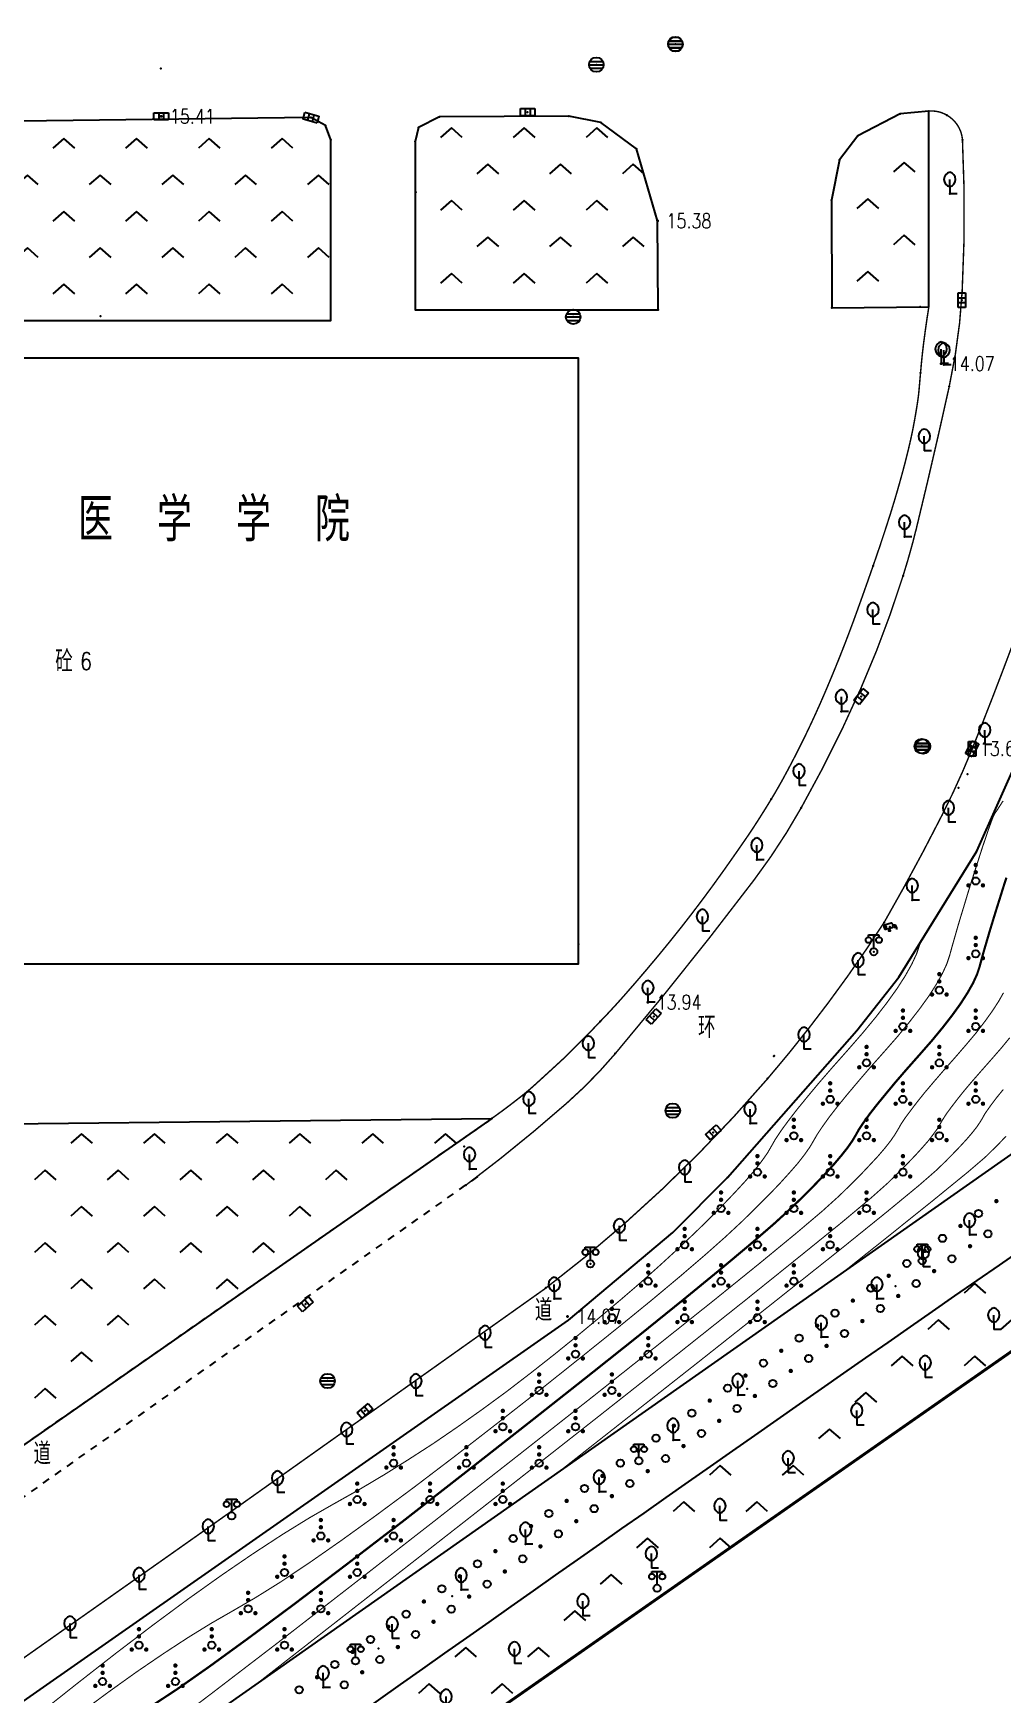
# Model space of a CAD drawing. Extents: x 940 to 2162, y 608 to 1562.
# Drawn here: x 1956.1 to 2022.6, y 857.1 to 971.2 of the extents above; entities that cross this region are included whole.
import ezdxf
from ezdxf.enums import TextEntityAlignment as Align

# ---------------------------------------------------------------- set-up
doc = ezdxf.new("R2010")
doc.units = 0
doc.header["$LTSCALE"] = 0.5
doc.header["$PDSIZE"] = 0.2
doc.linetypes.add('X6', pattern=[2, 1, -1])
doc.layers.get('0').update_dxf_attribs({"linetype": 'CONTINUOUS'})
for name, color, linetype in [('COMPONENT', 4, 'CONTINUOUS'), ('DGX', 2, 'CONTINUOUS'), ('DLDW', 11, 'CONTINUOUS'), ('DLSS', 4, 'CONTINUOUS'), ('GCD', 1, 'CONTINUOUS'), ('GXYZ', 2, 'CONTINUOUS'), ('JMD', 6, 'CONTINUOUS'), ('ZBTZ', 3, 'CONTINUOUS'), ('ZDH', 1, 'CONTINUOUS')]:
    doc.layers.add(name, color=color, linetype=linetype)
doc.styles.add('HZ', font='rs.shx', dxfattribs={"width": 0.8, "bigfont": 'hztxt.shx'})
doc.linetypes.add('1161', pattern='A,0,[149,AAA.SHX,S=0.15,R=0,X=0,Y=0],-1.6', length=1.6)

# ---------------------------------------------------------------- blocks, each defined once
blk = doc.blocks.new('gcbj0103')
for p, q in [((-1, 0), (1, 0)), ((-0.9, 0.43), (0.9, 0.43)), ((-0.88, -0.47), (0.88, -0.47))]:
    blk.add_line(p, q)
blk.add_circle((0, 0), 1)
blk = doc.blocks.new('gc041')
for p, q in [((-1, 0.5), (1, 0.5)), ((-1, -0.5), (-1, 0.5)), ((-0.33, 0.5), (-0.33, -0.5)), ((0.33, 0.5), (0.33, -0.5)), ((1, 0.5), (1, -0.5)), ((1, -0.5), (-1, -0.5))]:
    blk.add_line(p, q)
blk = doc.blocks.new('gc097')
for p, q in [((-0.7, 2), (-0.7, 2.3)), ((-0.7, 2.3), (0.7, 2.3)), ((0, 0.5), (0, 2.3)), ((0.7, 2.3), (0.7, 2))]:
    blk.add_line(p, q)
for centre, radius in [((-0.7, 1.6), 0.4), ((0, 0), 0.5), ((0.73, 1.6), 0.4)]:
    blk.add_circle(centre, radius)
blk = doc.blocks.new('gc211')
for p, q in [((0, 0), (-1.5, -1.32)), ((1.5, -1.32), (0, 0))]:
    blk.add_line(p, q)
blk = doc.blocks.new('gcbj0612')
for p, q in [((-0.75, 0.26), (0.16, 0.53)), ((-0.57, -0.34), (0.34, -0.07))]:
    blk.add_line(p, q)
at = {"flags": 128}
for points in [[(-0.73, 0.26), (-0.77, 0.25), (-0.79, 0.23), (-0.81, 0.19), (-0.83, 0.15), (-0.84, 0.1), (-0.84, 0.05), (-0.84, -0.01), (-0.83, -0.07), (-0.81, -0.12), (-0.79, -0.18), (-0.77, -0.23), (-0.74, -0.27), (-0.7, -0.3), (-0.67, -0.33), (-0.63, -0.34), (-0.6, -0.34), (-0.57, -0.34), (-0.54, -0.32), (-0.51, -0.29), (-0.49, -0.25), (-0.48, -0.2), (-0.47, -0.15), (-0.47, -0.1), (-0.48, -0.04), (-0.49, 0.02), (-0.51, 0.07), (-0.54, 0.13), (-0.56, 0.17), (-0.6, 0.21), (-0.63, 0.24), (-0.67, 0.26), (-0.7, 0.27)], [(-0.71, 0.18), (-0.72, 0.17), (-0.75, 0.12), (-0.75, 0.04), (-0.74, -0.06), (-0.7, -0.15), (-0.66, -0.22), (-0.62, -0.25), (-0.6, -0.26), (-0.59, -0.24), (-0.57, -0.2), (-0.56, -0.12), (-0.58, -0.02), (-0.61, 0.08), (-0.66, 0.14), (-0.7, 0.17)]]:
    blk.add_lwpolyline(points, close=True, dxfattribs=at)
blk.add_lwpolyline([(0.3, -0.08), (0.33, -0.07), (0.36, -0.05), (0.38, -0.02), (0.4, 0.02), (0.41, 0.07), (0.42, 0.12), (0.41, 0.18), (0.41, 0.23), (0.39, 0.29), (0.37, 0.35), (0.35, 0.4), (0.32, 0.44), (0.28, 0.48), (0.25, 0.51), (0.21, 0.52), (0.18, 0.53), (0.15, 0.52)], dxfattribs=at)
at = {"extrusion": (0, 0, -1), "flags": 128}
blk.add_lwpolyline([(-0.4, 0.25), (-0.51, 0.28), (-0.61, 0.29), (-0.69, 0.27), (-0.77, 0.2), (-0.81, 0.09), (-0.82, -0.01), (-0.8, -0.06), (-0.76, -0.08), (-0.7, -0.09), (-0.64, -0.09), (-0.59, -0.07), (-0.57, -0.04), (-0.59, -0.01), (-0.63, 0.02), (-0.69, 0.03), (-0.75, 0.03), (-0.79, 0.02), (-0.84, -0.01), (-0.89, -0.1), (-0.91, -0.19), (-0.9, -0.29), (-0.87, -0.38)], dxfattribs=at)
blk.add_lwpolyline([(-0.09, -0.2), (-0.22, -0.54), (0.05, -0.54)], close=True)
blk = doc.blocks.new('gc143')
for p, q in [((0, 1), (0, 2)), ((0, 1), (0, 0)), ((1, 0), (0, 0))]:
    blk.add_line(p, q)
for centre, start, end in [((0.225, 2), 102.68038, 257.31962), ((-0.225, 2), 282.68038, 77.31962)]:
    blk.add_arc(centre, 1.025, start, end)
blk = doc.blocks.new('gc170')
at = {"linetype": 'Continuous'}
blk.add_circle((0, 0), 0.5, dxfattribs=at)
blk = doc.blocks.new('gc253')
at = {"const_width": 0.3}
blk.add_lwpolyline([(-0.15, 0, 1), (0.15, 0, 1)], format="xyb", close=True, dxfattribs=at)
blk = doc.blocks.new('GC200')
at = {"linetype": 'Continuous', "const_width": 0.2, "flags": 128}
blk.add_lwpolyline([(-0.1, 0, 1), (0.1, 0, 1)], format="xyb", close=True, dxfattribs=at)
blk = doc.blocks.new('gc160')
at = {"const_width": 0.3}
for points in [[(-0.15, 2.2, 1), (0.15, 2.2, 1)], [(-0.15, 1.2, 1), (0.15, 1.2, 1)], [(-1.15, -0.6, 1), (-0.85, -0.6, 1)], [(0.85, -0.6, 1), (1.15, -0.6, 1)]]:
    blk.add_lwpolyline(points, format="xyb", close=True, dxfattribs=at)
blk.add_circle((0, 0), 0.5)

msp = doc.modelspace()

# ---------------------------------------------------------------- linework, layer by layer
at = {"linetype": 'Continuous'}
for p in [(2020.42, 888.64), (2014.04, 884.23), (2015.32, 885.11), (2010.22, 881.59), (2004.49, 877.61), (2005.13, 878.06), (2000.03, 874.53), (1994.95, 870.97), (1994.96, 870.97), (1989.9, 867.39), (1984.85, 863.8), (1985.47, 864.25), (1979.79, 860.22), (1975.99, 857.53)]:
    msp.add_point(p, dxfattribs=at)
at = {"layer": 'DGX', "linetype": 'Continuous', "const_width": 0.075}
for points in [[(1959.22, 855.73), (1961.26, 857.24), (1963.19, 858.62), (1965.01, 859.86), (1966.71, 860.97), (1968.3, 861.95), (1969.78, 862.8), (1971.31, 863.69), (1973.06, 864.78), (1975.02, 866.09), (1977.2, 867.61), (1979.6, 869.34), (1982.22, 871.28), (1985.05, 873.43), (1988.09, 875.79), (1991.12, 878.16), (1993.87, 880.35), (1996.36, 882.35), (1998.58, 884.16), (2000.53, 885.79), (2002.21, 887.23), (2003.63, 888.49), (2004.78, 889.56), (2005.74, 890.5), (2006.61, 891.37), (2007.37, 892.16), (2008.03, 892.89), (2008.6, 893.54), (2009.06, 894.13), (2009.42, 894.64), (2009.68, 895.08), (2009.94, 895.53), (2010.3, 896.07), (2010.75, 896.7), (2011.3, 897.41), (2011.95, 898.21), (2012.7, 899.1), (2013.54, 900.08), (2014.48, 901.14), (2015.42, 902.21), (2016.25, 903.22), (2016.98, 904.16), (2017.6, 905.02), (2018.12, 905.83), (2018.53, 906.56), (2018.84, 907.23), (2019.04, 907.83), (2019.2, 908.41), (2019.38, 909.04), (2019.57, 909.71), (2019.78, 910.42), (2020.01, 911.17), (2020.25, 911.97), (2020.51, 912.81), (2020.79, 913.69), (2021.06, 914.53), (2021.3, 915.28), (2021.52, 915.92), (2021.7, 916.46), (2021.86, 916.9), (2021.98, 917.23), (2022.08, 917.46), (2022.15, 917.59), (2022.2, 917.66), (2022.26, 917.74), (2022.32, 917.83), (2022.37, 917.91), (2022.43, 918.01), (2022.49, 918.1), (2022.56, 918.2), (2022.62, 918.31), (2022.72, 918.44)], [(1956.35, 855.64), (1959.06, 857.79), (1961.75, 859.89), (1964.3, 861.83), (1966.72, 863.62), (1969.01, 865.25), (1971.16, 866.72), (1973.18, 868.04), (1975.06, 869.2), (1976.81, 870.2), (1978.5, 871.15), (1980.18, 872.15), (1981.86, 873.2), (1983.55, 874.29), (1985.23, 875.44), (1986.91, 876.63), (1988.6, 877.87), (1990.28, 879.16), (1991.93, 880.46), (1993.5, 881.73), (1995, 882.97), (1996.43, 884.17), (1997.79, 885.34), (1999.08, 886.49), (2000.29, 887.6), (2001.44, 888.68), (2002.49, 889.7), (2003.43, 890.65), (2004.26, 891.52), (2004.99, 892.31), (2005.6, 893.02), (2006.1, 893.66), (2006.5, 894.22), (2006.78, 894.7), (2007.06, 895.19), (2007.45, 895.78), (2007.95, 896.46), (2008.55, 897.24), (2009.26, 898.11), (2010.07, 899.08), (2010.99, 900.14), (2012.02, 901.3), (2013.04, 902.47), (2013.95, 903.57), (2014.74, 904.59), (2015.42, 905.54), (2015.98, 906.41), (2016.43, 907.21), (2016.77, 907.94), (2016.99, 908.59), (2017.03, 908.74)], [(1964.52, 854.24), (1968.34, 857.14), (1972.82, 860.57), (1977.94, 864.54), (1983.72, 869.04), (1989.49, 873.56), (1994.61, 877.59), (1999.06, 881.12), (2002.86, 884.15), (2006, 886.69), (2008.48, 888.73), (2010.3, 890.27), (2011.46, 891.32), (2012.25, 892.09), (2012.96, 892.8), (2013.58, 893.46), (2014.13, 894.05), (2014.59, 894.59), (2014.97, 895.07), (2015.26, 895.49), (2015.48, 895.85), (2015.69, 896.22), (2015.98, 896.66), (2016.36, 897.17), (2016.81, 897.76), (2017.34, 898.42), (2017.95, 899.14), (2018.64, 899.94), (2019.42, 900.82), (2020.18, 901.7), (2020.87, 902.52), (2021.46, 903.29), (2021.97, 904), (2022.4, 904.66), (2022.74, 905.26)], [(1971.59, 857.92), (1974.39, 860.1), (1981.53, 865.67), (1988.68, 871.26), (1994.98, 876.21), (2000.42, 880.5), (2005, 884.14), (2008.73, 887.14), (2011.61, 889.47), (2013.63, 891.16), (2014.8, 892.2), (2015.5, 892.89), (2016.13, 893.52), (2016.69, 894.1), (2017.17, 894.63), (2017.59, 895.11), (2017.92, 895.54), (2018.19, 895.91), (2018.38, 896.23), (2018.57, 896.56), (2018.83, 896.96), (2019.16, 897.41), (2019.56, 897.93), (2020.03, 898.52), (2020.58, 899.17), (2021.2, 899.88), (2021.88, 900.65), (2022.57, 901.44), (2023.17, 902.17)], [(1992.4, 872.52), (1995.34, 874.83), (2001.77, 879.89), (2007.14, 884.14), (2011.47, 887.58), (2014.74, 890.22), (2016.96, 892.05), (2018.14, 893.08), (2018.76, 893.68), (2019.31, 894.24), (2019.8, 894.75), (2020.22, 895.21), (2020.58, 895.63), (2020.88, 896.01), (2021.11, 896.34), (2021.28, 896.62), (2021.44, 896.91), (2021.67, 897.25), (2021.96, 897.65), (2022.31, 898.11), (2022.73, 898.62)], [(2011.84, 886.16), (2014.2, 888.03), (2017.87, 890.97), (2020.3, 892.95), (2021.48, 893.96), (2022.01, 894.48), (2022.49, 894.96), (2022.91, 895.4)]]:
    msp.add_lwpolyline(points, dxfattribs=at)
at = {"layer": 'DGX', "color": 3, "linetype": 'Continuous', "const_width": 0.15}
msp.add_lwpolyline([(1964.13, 856.22), (1965.94, 857.41), (1968.18, 858.98), (1970.86, 860.93), (1973.97, 863.24), (1977.52, 865.93), (1981.5, 868.98), (1985.91, 872.42), (1990.3, 875.86), (1994.24, 878.97), (1997.71, 881.73), (2000.72, 884.16), (2003.26, 886.24), (2005.34, 887.98), (2006.96, 889.38), (2008.12, 890.44), (2009, 891.29), (2009.78, 892.08), (2010.48, 892.81), (2011.08, 893.47), (2011.59, 894.07), (2012.01, 894.6), (2012.34, 895.07), (2012.58, 895.47), (2012.81, 895.88), (2013.14, 896.37), (2013.55, 896.94), (2014.05, 897.58), (2014.65, 898.31), (2015.32, 899.12), (2016.09, 900.01), (2016.95, 900.98), (2017.8, 901.95), (2018.56, 902.87), (2019.22, 903.72), (2019.79, 904.51), (2020.26, 905.24), (2020.64, 905.91), (2020.92, 906.52), (2021.1, 907.06), (2021.24, 907.59), (2021.4, 908.16), (2021.58, 908.77), (2021.77, 909.42), (2021.98, 910.11), (2022.2, 910.83), (2022.44, 911.59), (2022.69, 912.39), (2022.94, 913.17)], dxfattribs=at)
at = {"layer": 'DLSS', "linetype": 'Continuous', "flags": 128}
for points, const_width in [([(1872.96, 775.75), (2152.33, 970.64)], 0.2), ([(2017.61, 965.83), (2017.61, 952.39)], 0.1)]:
    msp.add_lwpolyline(points, dxfattribs=dict(at, const_width=const_width))
for points in [[(2017.61, 965.83, 0.1, 0.1, -0.075759), (2018.25, 965.79, 0.1, 0.1, -0.075759), (2018.85, 965.55, 0.1, 0.1, -0.123052), (2019.6, 964.83, 0.1, 0.1, -0.123052), (2019.92, 963.85, 0.1, 0.1, 0)], [(2028.88, 958.17, 0.1, 0.1, -0.034462), (2027.86, 944.21, 0.1, 0.1, -0.052087), (2025.6, 935.21, 0.1, 0.1, -0.003323), (2022.65, 927.28, 0.1, 0.1, -0.004976), (2020.59, 922.02, 0.1, 0.1, -0.021508), (2018.51, 917.45, 0.1, 0.1, -0.012889), (2014.53, 910.08, 0.1, 0.1, 0)], [(2017.61, 952.39, 0.1, 0.1, 0.008031), (2017.25, 949.88, 0.1, 0.1, 0.010038), (2017.04, 947.86, 0.1, 0.1, 0.001068), (2016.95, 946.83, 0.1, 0.1, -0.004965), (2016.93, 946.61, 0.1, 0.1, -0.013147), (2016.84, 945.87, 0.1, 0.1, -0.006757), (2016.6, 944.44, 0.1, 0.1, -0.011989), (2016.29, 942.95, 0.1, 0.1, -0.009109), (2015.8, 941.01, 0.1, 0.1, -0.009922), (2014.99, 938.23, 0.1, 0.1, -0.007491), (2013.78, 934.59, 0.1, 0.1, -0.003191), (2012.63, 931.35, 0.1, 0.1, -0.005331), (2011.91, 929.42, 0.1, 0.1, -0.00461), (2011.2, 927.63, 0.1, 0.1, -0.004476), (2010.43, 925.79, 0.1, 0.1, -0.008447), (2009.5, 923.72, 0.1, 0.1, -0.008415), (2008.5, 921.68, 0.1, 0.1, -0.0078), (2007.54, 919.87, 0.1, 0.1, -0.010504), (2006.78, 918.56, 0.1, 0.1, -0.004773), (2006.11, 917.48, 0.1, 0.1, -0.005051), (2005.46, 916.47, 0.1, 0.1, -0.005562), (2004.82, 915.53, 0.1, 0.1, -0.002735), (2003.49, 913.63, 0.1, 0.1, -0.009289), (2001.28, 910.64, 0.1, 0.1, -0.009465), (1999, 907.79, 0.1, 0.1, -0.007457), (1996.63, 905.02, 0.1, 0.1, -0.011424), (1995.02, 903.28, 0.1, 0.1, -0.000198), (1994.71, 902.96, 0.1, 0.1, -0.000517), (1994.59, 902.83, 0.1, 0.1, -0.002308), (1993.84, 902.07, 0.1, 0.1, -0.001506), (1992.68, 900.91, 0.1, 0.1, -0.010386), (1992.57, 900.8, 0.1, 0.1, -0.000619), (1990.66, 899.05, 0.1, 0.1, -0.018676), (1989.53, 898.09, 0.1, 0.1, -0.011365), (1987.57, 896.62, 0, 0, 0)], [(1991.3, 884.98, 0.1, 0.1, 0.02634), (1999.29, 891.77, 0.1, 0.1, 0.02634), (2006.53, 899.36, 0.1, 0.1, 0.016797), (2010.71, 904.59, 0.1, 0.1, 0.016797), (2014.53, 910.08, 0.1, 0.1, 0)]]:
    msp.add_lwpolyline(points, format="xyseb", dxfattribs=at)
at = {"layer": 'DLSS', "linetype": 'Continuous', "const_width": 0.1}
for points in [[(1985.79, 892.04, 0.019731), (1992.73, 897.68, 0.037085), (1996.06, 901.08, 0.013262), (2005.59, 913, 0.034093), (2008.84, 917.97, 0.024386), (2012.95, 926.2, 0.027245), (2015.84, 933.91, 0.016583), (2016.75, 937.15, 0.005566), (2019.01, 946.91, 0.040652), (2019.9, 953.46, 0.025837), (2019.92, 963.85)], [(1706.59, 721.05, 0.017307), (1740.62, 730.2, 0.029753), (1759.84, 737.37, 0.002264), (1797.93, 754.41, 0.016867), (1802.95, 756.89, 0.005613), (1818.87, 765.67, 0.016551), (1824.13, 768.88, 0.004146), (1824.78, 769.32, 0.000071), (1862.92, 795.31, 0.002848), (1919.74, 834.52, 0.002246), (1991.3, 884.98)]]:
    msp.add_lwpolyline(points, format="xyb", dxfattribs=at)
at = {"layer": 'DLSS', "linetype": 'X6', "flags": 128}
msp.add_lwpolyline([(1987.57, 896.62), (1932.27, 858.08)], dxfattribs=at)
at = {"layer": 'DLSS', "linetype": 'X6', "elevation": 14.01, "flags": 128}
msp.add_lwpolyline([(1986.56, 892.61), (1934.64, 855.99)], dxfattribs=at)
at = {"layer": 'JMD', "linetype": 'Continuous', "flags": 128}
msp.add_lwpolyline([(1924.53, 948.85), (1924.53, 907.24), (1993.54, 907.24), (1993.54, 948.85)], close=True, dxfattribs=at)
at = {"layer": 'ZBTZ', "linetype": '1161', "flags": 128}
msp.add_lwpolyline([(2121.82, 1026.51), (2151.19, 995.67), (2151.42, 993.36), (2151.53, 990.43), (2151.53, 989.01), (2151.38, 988.34), (2151, 986.93), (2150.02, 985.07), (2148.29, 982.5), (2146.19, 980.09), (2145.7, 979.78), (2096.33, 944.91), (2043.54, 908.4), (1945.97, 839.94), (1866.41, 784.94), (1844, 770.51), (1793.75, 739.61), (1787.35, 736.36), (1781.6, 733.16), (1764.84, 723.95), (1752.6, 717.55), (1721.55, 702.1), (1717.35, 700.44), (1716.8, 703.25), (1715.25, 709.14), (1713.33, 719.29), (1713.39, 719.89), (1741.42, 727.61), (1760.94, 734.89), (1799.05, 751.94), (1804.24, 754.5), (1825.48, 766.53), (1841.91, 776.8), (1864.56, 793.15), (1992.85, 882.76), (2000.01, 888.8), (2003.78, 892.56), (2012.65, 902.66), (2015.54, 906.34), (2020.91, 915), (2025.38, 925.02), (2030.02, 940.68), (2031.48, 947.7), (2032.67, 959.12), (2038.74, 959.05), (2038.79, 969.11), (2032.71, 969.19), (2030.8, 1037.78), (2029.78, 1088.82), (2027.96, 1095.29), (2025.31, 1099.93), (2022.41, 1105.06), (2019.03, 1109.61), (2017.02, 1111.92), (2001.14, 1128.32), (1942.65, 1190.71), (1941.55, 1191.89), (1941.02, 1193.1), (1940.91, 1193.98), (1940.93, 1194.88), (1941.08, 1195.88), (1941.44, 1197.02), (1942.05, 1198.13), (1942.56, 1198.77), (1943.3, 1199.49), (1944.46, 1200.39), (1945.46, 1200.71), (1947.06, 1201.06), (1949.3, 1201.03), (1953.93, 1200.94), (1955.83, 1200.74), (2121.12, 1027.25)], close=True, dxfattribs=at)
at = {"layer": 'ZBTZ', "linetype": 'Continuous', "flags": 128}
msp.add_lwpolyline([(1872.96, 775.75), (2152.33, 970.64), (2149.19, 974.89), (2149.19, 974.89), (2099.77, 939.99, -0.002407), (2052.88, 907.52, -0.000008), (2047.9, 904.11, 0.000043), (2046.94, 903.45, 0.005433), (1949.47, 835.06, -0.007658)], format="xyb", dxfattribs=at)
for points, elevation in [([(1976.51, 963.86), (1976.14, 964.85), (1975.15, 965.38), (1935.17, 964.88), (1932.8, 964), (1931.25, 962.27), (1930.66, 959.61), (1930.66, 957.01), (1930.66, 951.44), (1976.51, 951.44), (1976.51, 963.86)], 15.46), ([(1999.02, 952.18), (1998.97, 958.29), (1997.51, 963.24), (1995.08, 965.05), (1992.86, 965.49), (1983.98, 965.43), (1982.54, 964.71), (1982.3, 963.75), (1982.3, 952.18), (1999.02, 952.18)], 15.43)]:
    msp.add_lwpolyline(points, close=True, dxfattribs=dict(at, elevation=elevation))
for points in [[(2017.61, 965.83), (2015.65, 965.64), (2012.73, 964.14), (2011.48, 962.49), (2010.92, 959.71), (2010.94, 952.31), (2017.61, 952.39)], [(1932.27, 858.08), (1931.89, 889.94), (1932.61, 893.04), (1937.68, 896.07), (1987.57, 896.62)]]:
    msp.add_lwpolyline(points, close=True, dxfattribs=at)
at = {"layer": 'ZDH', "linetype": 'Continuous'}
for p in [(2000.19, 970.44, 15.24), (2000.19, 970.44, 15.24), (2000.19, 970.44, 15.24), (2000.2, 970.42, 15.24), (2000.2, 970.42, 15.24), (2000.2, 970.42, 15.24), (1964.84, 968.75, 15.44), (1964.84, 968.75, 15.44), (1964.84, 968.75, 15.44), (1994.76, 969.02, 15.42), (1994.76, 969.02, 15.42), (1994.76, 969.02, 15.42), (1964.86, 965.47, 15.41), (1964.86, 965.47, 15.41), (1964.86, 965.47, 15.41), (1975.15, 965.38, 15.44), (1975.15, 965.38, 15.44), (1975.15, 965.38, 15.44), (1983.98, 965.43, 15.44), (1983.98, 965.43, 15.44), (1983.98, 965.43, 15.44), (1990.04, 965.76, 15.44), (1990.04, 965.76, 15.44), (1990.04, 965.76, 15.44), (1992.86, 965.49, 15.44), (1992.86, 965.49, 15.44), (1992.86, 965.49, 15.44), (2015.65, 965.64, 14.43), (2015.65, 965.64, 14.43), (2015.65, 965.64, 14.43), (2017.61, 965.83, 14.29), (2017.61, 965.83, 14.29), (2017.61, 965.83, 14.29), (2018.85, 965.55, 14.19), (2018.85, 965.55, 14.19), (2018.85, 965.55, 14.19), (1976.14, 964.85, 15.46), (1976.14, 964.85, 15.46), (1976.14, 964.85, 15.46), (1982.54, 964.71, 15.47), (1982.54, 964.71, 15.47), (1982.54, 964.71, 15.47), (1995.08, 965.05, 15.43), (1995.08, 965.05, 15.43), (1995.08, 965.05, 15.43), (2012.73, 964.14, 14.67), (2012.73, 964.14, 14.67), (2012.73, 964.14, 14.67), (1976.51, 963.86, 15.46), (1976.51, 963.86, 15.46), (1976.51, 963.86, 15.46), (1982.3, 963.75, 16.26), (1982.3, 963.75, 16.26), (1982.3, 963.75, 16.26), (1997.51, 963.24, 15.38), (1997.51, 963.24, 15.38), (1997.51, 963.24, 15.38), (2019.92, 963.85, 14.09), (2019.92, 963.85, 14.09), (2019.92, 963.85, 14.09), (2011.48, 962.49, 14.8), (2011.48, 962.49, 14.8), (2011.48, 962.49, 14.8), (1982.35, 960.25, 16.26), (1982.35, 960.25, 16.26), (1982.35, 960.25, 16.26), (2010.92, 959.71, 14.95), (2010.92, 959.71, 14.95), (2010.92, 959.71, 14.95), (2019.05, 960.14, 14.24), (2019.05, 960.14, 14.24), (2019.05, 960.14, 14.24), (1998.97, 958.29, 15.38), (1998.97, 958.29, 15.38), (1998.97, 958.29, 15.38), (2019.88, 952.84, 13.96), (2019.88, 952.84, 13.96), (2019.88, 952.84, 13.96), (1960.69, 951.74, 15.47), (1960.69, 951.74, 15.47), (1960.69, 951.74, 15.47), (1993.17, 951.69, 15.46), (1993.17, 951.69, 15.46), (1993.17, 951.69, 15.46), (1999.02, 952.18, 15.43), (1999.02, 952.18, 15.43), (1999.02, 952.18, 15.43), (2010.94, 952.31, 15.36), (2010.94, 952.31, 15.36), (2010.94, 952.31, 15.36), (2017.01, 952.39, 15.4), (2017.01, 952.39, 15.4), (2017.01, 952.39, 15.4), (2018.45, 948.48, 14.07), (2018.45, 948.48, 14.07), (2018.45, 948.48, 14.07), (2018.65, 948.41, 14.07), (2018.65, 948.41, 14.07), (2018.65, 948.41, 14.07), (2017.04, 947.86, 14.09), (2017.04, 947.86, 14.09), (2017.04, 947.86, 14.09), (2019.01, 946.91, 13.92), (2019.01, 946.91, 13.92), (2019.01, 946.91, 13.92), (2015.94, 936.58, 13.94), (2015.94, 936.58, 13.94), (2015.94, 936.58, 13.94), (2013.78, 934.59, 13.87), (2013.78, 934.59, 13.87), (2013.78, 934.59, 13.87), (2015.84, 933.91, 13.77), (2015.84, 933.91, 13.77), (2015.84, 933.91, 13.77), (2012.96, 925.61, 13.66), (2012.96, 925.61, 13.66), (2012.96, 925.61, 13.66), (2011.58, 924.59, 13.83), (2011.58, 924.59, 13.83), (2011.58, 924.59, 13.83), (2011.6, 924.59, 13.83), (2011.6, 924.59, 13.83), (2011.6, 924.59, 13.83), (2017.12, 922.2, 13.75), (2017.12, 922.2, 13.75), (2017.12, 922.2, 13.75), (2017.21, 922.18, 13.75), (2017.21, 922.18, 13.75), (2017.21, 922.18, 13.75), (2020.51, 922.03, 13.67), (2020.51, 922.03, 13.67), (2020.51, 922.03, 13.67), (2020.59, 922.02, 13.68), (2020.59, 922.02, 13.68), (2020.59, 922.02, 13.68), (2020.27, 920.27, 13.63), (2020.27, 920.27, 13.63), (2020.27, 920.27, 13.63), (2006.78, 918.56, 13.78), (2006.78, 918.56, 13.78), (2006.78, 918.56, 13.78), (2019.65, 919.35, 13.64), (2019.65, 919.35, 13.64), (2019.65, 919.35, 13.64), (2008.84, 917.97, 13.62), (2008.84, 917.97, 13.62), (2008.84, 917.97, 13.62), (2005.79, 914.4, 13.81), (2005.79, 914.4, 13.81), (2005.79, 914.4, 13.81), (2016.47, 911.62, 13.79), (2016.47, 911.62, 13.79), (2016.47, 911.62, 13.79), (2014.53, 910.08, 13.62), (2014.53, 910.08, 13.62), (2014.53, 910.08, 13.62), (2014.94, 909.79, 13.75), (2014.94, 909.79, 13.75), (2014.94, 909.79, 13.75), (1993.54, 908.61, 15.49), (1993.54, 908.61, 15.49), (1993.54, 908.61, 15.49), (2013.82, 908.08, 13.76), (2013.82, 908.08, 13.76), (2013.82, 908.08, 13.76), (2015.54, 906.34, 13.69), (2015.54, 906.34, 13.69), (2015.54, 906.34, 13.69), (1998.3, 904.61, 13.94), (1998.3, 904.61, 13.94), (1998.3, 904.61, 13.94), (1998.7, 903.63, 13.72), (1998.7, 903.63, 13.72), (1998.7, 903.63, 13.72), (1995.02, 903.28, 13.9), (1995.02, 903.28, 13.9), (1995.02, 903.28, 13.9), (1996.06, 901.08, 13.81), (1996.06, 901.08, 13.81), (1996.06, 901.08, 13.81), (2006.96, 900.9, 13.69), (2006.96, 900.9, 13.69), (2006.96, 900.9, 13.69), (2006.96, 900.9, 13.69), (2006.96, 900.9, 13.69), (2006.96, 900.9, 13.69), (2006.96, 900.9, 13.69), (2006.96, 900.9, 13.69), (2006.96, 900.9, 13.69), (2006.96, 900.9, 13.69), (2006.99, 900.92, 13.69), (2006.99, 900.92, 13.69), (2006.99, 900.92, 13.69), (2006.53, 899.36, 13.67), (2006.53, 899.36, 13.67), (2006.53, 899.36, 13.67), (2000.01, 897.16, 13.88), (2000.01, 897.16, 13.88), (2000.01, 897.16, 13.88), (1987.57, 896.62, 15.43), (1987.57, 896.62, 15.43), (1987.57, 896.62, 15.43), (2002.79, 895.67, 13.74), (2002.79, 895.67, 13.74), (2002.79, 895.67, 13.74), (2005.32, 896.27, 13.92), (2005.32, 896.27, 13.92), (2005.32, 896.27, 13.92), (1985.67, 894.71, 14.11), (1985.67, 894.71, 14.11), (1985.67, 894.71, 14.11), (1986.05, 893.15, 14.2), (1986.05, 893.15, 14.2), (1986.05, 893.15, 14.2), (1986.56, 892.61, 14.01), (1986.56, 892.61, 14.01), (1986.56, 892.61, 14.01), (2003.78, 892.56, 13.85), (2003.78, 892.56, 13.85), (2003.78, 892.56, 13.85), (1985.79, 892.04, 14.01), (1985.79, 892.04, 14.01), (1985.79, 892.04, 14.01), (1994.35, 886.64, 14.11), (1994.35, 886.64, 14.11), (1994.35, 886.64, 14.11), (1991.3, 884.98, 14), (1991.3, 884.98, 14), (1991.3, 884.98, 14), (1991.87, 884.23, 14.13), (1991.87, 884.23, 14.13), (1991.87, 884.23, 14.13), (1974.77, 883.87, 14.26), (1974.77, 883.87, 14.26), (1974.77, 883.87, 14.26), (1992.78, 883.02, 14.07), (1992.78, 883.02, 14.07), (1992.78, 883.02, 14.07), (1976.29, 878.59, 14.32), (1976.29, 878.59, 14.32), (1976.29, 878.59, 14.32), (1978.86, 876.53, 14.23), (1978.86, 876.53, 14.23), (1978.86, 876.53, 14.23)]:
    msp.add_point(p, dxfattribs=at)

# ---------------------------------------------------------------- block references
at = {"layer": 'COMPONENT', "linetype": 'Continuous', "xscale": 0.5, "yscale": 0.5}
for name, p in [('gcbj0103', (2000.19, 970.44, 15.43)), ('gcbj0103', (2000.2, 970.42, 15.43)), ('gcbj0103', (1994.76, 969.02, 15.43)), ('gcbj0103', (1993.17, 951.69, 15.43)), ('gcbj0103', (2017.12, 922.2, 15.43)), ('gcbj0103', (2017.21, 922.18, 15.43)), ('gcbj0612', (2014.94, 909.79, 13.75)), ('gcbj0103', (2000.01, 897.16, 15.43)), ('gcbj0103', (1976.29, 878.59, 15.43))]:
    msp.add_blockref(name, p, dxfattribs=at)
at = {"layer": 'DLDW', "linetype": 'Continuous', "xscale": 0.5, "yscale": 0.5}
for p in [(2013.82, 908.08, 13.76), (1994.35, 886.64, 14.11), (2017.16, 886.85, 8.39), (1997.68, 873.1, 8.39), (1969.7, 869.32, 14.66), (1998.93, 864.35, 11.78), (1978.21, 859.36, 8.39)]:
    msp.add_blockref('gc097', p, dxfattribs=at)
at = {"layer": 'GCD', "linetype": 'Continuous'}
ref = msp.add_blockref('GC200', (1964.86, 965.47, 15.41), dxfattribs=dict(at, xscale=0.5, yscale=0.5, zscale=0.5))
ref.add_attrib('height', '15.41', dxfattribs={"linetype": 'Continuous', "height": 1, "style": 'HZ', "width": 0.8}).set_placement((1965.46, 965.47, 15.41), align=Align.MIDDLE_LEFT)
ref = msp.add_blockref('GC200', (1998.97, 958.29, 15.38), dxfattribs=dict(at, xscale=0.5, yscale=0.5, zscale=0.5))
ref.add_attrib('height', '15.38', dxfattribs={"linetype": 'Continuous', "height": 1, "style": 'HZ', "width": 0.8}).set_placement((1999.58, 958.29, 15.38), align=Align.MIDDLE_LEFT)
ref = msp.add_blockref('GC200', (2018.45, 948.48, 14.07), dxfattribs=dict(at, xscale=0.5, yscale=0.5, zscale=0.5))
ref.add_attrib('height', '14.07', dxfattribs={"linetype": 'Continuous', "height": 1, "style": 'HZ', "width": 0.8}).set_placement((2019.05, 948.48, 14.07), align=Align.MIDDLE_LEFT)
ref = msp.add_blockref('GC200', (2020.51, 922.03, 13.67), dxfattribs=dict(at, xscale=0.5, yscale=0.5, zscale=0.5))
ref.add_attrib('height', '13.67', dxfattribs={"linetype": 'Continuous', "height": 1, "style": 'HZ', "width": 0.8}).set_placement((2021.11, 922.03, 13.67), align=Align.MIDDLE_LEFT)
ref = msp.add_blockref('GC200', (1998.3, 904.61, 13.94), dxfattribs=dict(at, xscale=0.5, yscale=0.5, zscale=0.5))
ref.add_attrib('height', '13.94', dxfattribs={"linetype": 'Continuous', "height": 1, "style": 'HZ', "width": 0.8}).set_placement((1998.9, 904.61, 13.94), align=Align.MIDDLE_LEFT)
ref = msp.add_blockref('GC200', (1992.78, 883.02, 14.07), dxfattribs=dict(at, xscale=0.5, yscale=0.5, zscale=0.5))
ref.add_attrib('height', '14.07', dxfattribs={"linetype": 'Continuous', "height": 1, "style": 'HZ', "width": 0.8}).set_placement((1993.38, 883.02, 14.07), align=Align.MIDDLE_LEFT)
at = {"layer": 'GXYZ', "linetype": 'Continuous', "xscale": 0.5, "yscale": 0.5, "zscale": 0.5}
for p in [(1964.86, 965.47, 15.41), (1990.04, 965.76, 15.44)]:
    msp.add_blockref('gc041', p, dxfattribs=at)
at = {"layer": 'GXYZ', "linetype": 'Continuous', "yscale": 0.5, "zscale": 0.5}
for p, xscale, rotation in [((1975.15, 965.38, 15.44), 0.5, 164.6598503838453), ((2019.88, 952.84, 13.96), 0.5, 90), ((2012.96, 925.61, 13.66), 0.5, 51.82216942817157), ((2020.59, 922.02, 13.68), 0.4999999999999999, 62.8933186867741), ((2020.59, 922.02, 14.04), 0.5, 90), ((1998.7, 903.63, 13.72), 0.5, 47.53392644036182), ((2002.79, 895.67, 13.74), 0.5, 41.97395973709739), ((1974.77, 883.87, 14.26), 0.5, 41.22310369085309), ((1978.86, 876.53, 14.23), 0.4999999999999999, 40.73610840570091)]:
    msp.add_blockref('gc041', p, dxfattribs=dict(at, xscale=xscale, rotation=rotation))
at = {"layer": 'ZBTZ', "linetype": 'Continuous', "xscale": 0.5, "yscale": 0.5}
for name, p in [('gc211', (1984.8, 964.68)), ('gc211', (1989.8, 964.68)), ('gc211', (1994.8, 964.68)), ('gc211', (1958.16, 963.94)), ('gc211', (1963.16, 963.94)), ('gc211', (1968.16, 963.94)), ('gc211', (1973.16, 963.94)), ('gc211', (1987.3, 962.18)), ('gc211', (1992.3, 962.18)), ('gc211', (1997.3, 962.18)), ('gc211', (2015.92, 962.31)), ('gc211', (1955.66, 961.44)), ('gc211', (1960.66, 961.44)), ('gc211', (1965.66, 961.44)), ('gc211', (1970.66, 961.44)), ('gc211', (1975.66, 961.44)), ('gc143', (2019.05, 960.14, 14.24)), ('gc211', (1984.8, 959.68)), ('gc211', (1989.8, 959.68)), ('gc211', (1994.8, 959.68)), ('gc211', (2013.42, 959.81)), ('gc211', (1958.16, 958.94)), ('gc211', (1963.16, 958.94)), ('gc211', (1968.16, 958.94)), ('gc211', (1973.16, 958.94)), ('gc211', (1987.3, 957.18)), ('gc211', (1992.3, 957.18)), ('gc211', (1997.3, 957.18)), ('gc211', (2015.92, 957.31)), ('gc211', (1955.66, 956.44)), ('gc211', (1960.66, 956.44)), ('gc211', (1965.66, 956.44)), ('gc211', (1970.66, 956.44)), ('gc211', (1975.66, 956.44)), ('gc211', (1958.16, 953.94)), ('gc211', (1963.16, 953.94)), ('gc211', (1968.16, 953.94)), ('gc211', (1973.16, 953.94)), ('gc211', (1984.8, 954.68)), ('gc211', (1989.8, 954.68)), ('gc211', (1994.8, 954.68)), ('gc211', (2013.42, 954.81)), ('gc143', (2018.45, 948.48, 14.07)), ('gc143', (2018.65, 948.41, 14.07)), ('gc143', (2018.65, 948.41, 14.07)), ('gc143', (2017.3, 942.49, 14.07)), ('gc143', (2015.94, 936.58, 13.94)), ('gc143', (2015.94, 936.58, 13.94)), ('gc143', (2013.77, 930.58, 13.94)), ('gc143', (2011.6, 924.59, 13.83)), ('gc143', (2011.6, 924.59, 13.83)), ('gc143', (2021.45, 922.31, 13.79)), ('gc143', (2008.69, 919.49, 13.81)), ('gc143', (2018.96, 916.97, 13.79)), ('gc143', (2005.79, 914.4, 13.81)), ('gc143', (2005.79, 914.4, 13.81)), ('gc160', (2020.83, 912.94)), ('gc143', (2016.47, 911.62, 13.79)), ('gc143', (2002.05, 909.5, 13.94)), ('gc160', (2020.83, 907.94)), ('gc143', (2012.75, 906.5, 13.79)), ('gc143', (1998.3, 904.61, 13.94)), ('gc143', (1998.3, 904.61, 13.94)), ('gc160', (2018.33, 905.44)), ('gc160', (2015.83, 902.94)), ('gc160', (2020.83, 902.94)), ('gc143', (2009.03, 901.39, 13.79)), ('gc143', (1994.21, 900.79, 13.94)), ('gc160', (2013.33, 900.44)), ('gc160', (2018.33, 900.44)), ('gc160', (2010.83, 897.94)), ('gc160', (2015.83, 897.94)), ('gc160', (2020.83, 897.94)), ('gc143', (1990.13, 896.97, 13.94)), ('gc143', (2005.32, 896.27, 13.92)), ('gc160', (2008.33, 895.44)), ('gc160', (2013.33, 895.44)), ('gc160', (2018.33, 895.44)), ('gc211', (1959.39, 895.58)), ('gc211', (1964.39, 895.58)), ('gc211', (1969.39, 895.58)), ('gc211', (1974.39, 895.58)), ('gc211', (1979.39, 895.58)), ('gc211', (1984.39, 895.58)), ('gc143', (1986.05, 893.15, 14.2)), ('gc143', (1986.05, 893.15, 14.2)), ('gc143', (2000.83, 892.26, 13.92)), ('gc160', (2005.83, 892.94)), ('gc160', (2010.83, 892.94)), ('gc160', (2015.83, 892.94)), ('gc211', (1956.89, 893.08)), ('gc211', (1961.89, 893.08)), ('gc211', (1966.89, 893.08)), ('gc211', (1971.89, 893.08)), ('gc211', (1976.89, 893.08)), ('gc160', (2003.33, 890.44)), ('gc160', (2008.33, 890.44)), ('gc160', (2013.33, 890.44)), ('gc211', (1959.39, 890.58)), ('gc211', (1964.39, 890.58)), ('gc211', (1969.39, 890.58)), ('gc211', (1974.39, 890.58)), ('gc143', (2020.41, 888.63)), ('gc143', (1996.35, 888.24, 13.92)), ('gc160', (2000.83, 887.94)), ('gc160', (2005.83, 887.94)), ('gc160', (2010.83, 887.94)), ('gc211', (1956.89, 888.08)), ('gc211', (1961.89, 888.08)), ('gc211', (1966.89, 888.08)), ('gc211', (1971.89, 888.08)), ('gc143', (2017.23, 886.43)), ('gc160', (1998.33, 885.44)), ('gc160', (2003.33, 885.44)), ('gc160', (2008.33, 885.44)), ('gc211', (1959.39, 885.58)), ('gc211', (1964.39, 885.58)), ('gc211', (1969.39, 885.58)), ('gc143', (1991.87, 884.23, 14.13)), ('gc143', (2014.04, 884.23)), ('gc211', (2020.78, 885.29)), ('gc160', (1995.83, 882.94)), ('gc160', (2000.83, 882.94)), ('gc160', (2005.83, 882.94)), ('gc211', (1956.89, 883.08)), ('gc211', (1961.89, 883.08)), ('gc143', (2010.22, 881.59)), ('gc143', (2022.07, 882.12, 12.28)), ('gc143', (1987.11, 880.9, 14.13)), ('gc211', (2018.28, 882.79)), ('gc211', (2023.28, 882.79)), ('gc160', (1993.33, 880.44)), ('gc160', (1998.33, 880.44)), ('gc211', (1959.39, 880.58)), ('gc211', (2015.78, 880.29)), ('gc143', (2017.36, 878.84, 12.28)), ('gc211', (2020.78, 880.29)), ('gc143', (1982.36, 877.58, 14.13)), ('gc160', (1990.83, 877.94)), ('gc160', (1995.83, 877.94)), ('gc143', (2004.49, 877.61)), ('gc211', (1956.89, 878.08)), ('gc211', (2013.28, 877.79)), ('gc160', (1988.33, 875.44)), ('gc160', (1993.33, 875.44)), ('gc143', (2012.66, 875.56, 12.28)), ('gc143', (1977.6, 874.25, 14.13)), ('gc143', (2000.03, 874.53)), ('gc211', (2010.78, 875.29)), ('gc160', (1980.83, 872.94)), ('gc160', (1985.83, 872.94)), ('gc160', (1990.83, 872.94)), ('gc211', (2003.28, 872.79)), ('gc211', (2008.28, 872.79)), ('gc143', (2007.95, 872.29, 12.28)), ('gc143', (1972.85, 870.92, 14.13)), ('gc160', (1978.33, 870.44)), ('gc160', (1983.33, 870.44)), ('gc160', (1988.33, 870.44)), ('gc143', (1994.96, 870.97)), ('gc143', (2003.25, 869.01, 12.28)), ('gc211', (2000.78, 870.29)), ('gc211', (2005.78, 870.29)), ('gc143', (1968.09, 867.6, 14.13)), ('gc160', (1975.83, 867.94)), ('gc160', (1980.83, 867.94)), ('gc143', (1989.9, 867.39)), ('gc211', (1998.28, 867.79)), ('gc143', (1998.54, 865.73, 12.28)), ('gc211', (2003.28, 867.79)), ('gc160', (1973.33, 865.44)), ('gc160', (1978.33, 865.44)), ('gc143', (1963.34, 864.27, 14.13)), ('gc143', (1985.47, 864.25)), ('gc211', (1995.78, 865.29)), ('gc160', (1970.83, 862.94)), ('gc160', (1975.83, 862.94)), ('gc143', (1993.84, 862.46, 12.28)), ('gc211', (1993.28, 862.79)), ('gc143', (1958.59, 860.94, 14.13)), ('gc160', (1963.33, 860.44)), ('gc160', (1968.33, 860.44)), ('gc160', (1973.33, 860.44)), ('gc143', (1980.73, 860.89)), ('gc211', (1985.78, 860.29)), ('gc143', (1989.13, 859.18, 12.28)), ('gc211', (1990.78, 860.29)), ('gc160', (1960.83, 857.94)), ('gc160', (1965.83, 857.94)), ('gc143', (1975.99, 857.53)), ('gc211', (1983.28, 857.79)), ('gc143', (1984.43, 855.91, 12.28)), ('gc211', (1988.28, 857.79))]:
    msp.add_blockref(name, p, dxfattribs=at)
at = {"layer": 'ZBTZ', "linetype": 'Continuous', "yscale": 0.5}
for name, p, xscale, rotation in [('gc253', (2022.25, 890.95, 15.84), 0.5, 214.7181409551566), ('gc170', (2021.02, 890.1, 15.84), 0.5, 214.7338153764854), ('gc170', (2018.55, 888.39, 15.84), 0.5, 214.765164219143), ('gc253', (2019.78, 889.24, 15.84), 0.5, 214.7494897978142), ('gc170', (2021.67, 888.7, 15.84), 0.5, 34.73650199900832), ('gc253', (2017.32, 887.53, 15.84), 0.5, 214.7808386404718), ('gc253', (2020.44, 887.85, 15.84), 0.5, 34.75218075615503), ('gc170', (2016.09, 886.67, 15.84), 0.4999999999999999, 214.7965130618006), ('gc170', (2019.2, 886.99, 15.84), 0.5, 34.76785951330174), ('gc170', (2013.62, 884.96, 15.84), 0.5, 214.8278619044582), ('gc253', (2014.85, 885.82, 15.84), 0.5, 214.8121874831293), ('gc170', (2016.74, 885.28, 15.84), 0.5, 34.79921702759518), ('gc253', (2017.97, 886.14, 15.84), 0.5, 34.78353827044846), ('gc253', (2012.39, 884.11, 15.84), 0.5, 214.843536325787), ('gc253', (2015.51, 884.43, 15.84), 0.5, 34.8148957847419), ('gc170', (2011.16, 883.25, 15.84), 0.5, 214.8592107471158), ('gc170', (2014.28, 883.57, 15.84), 0.5, 34.83057454188863), ('gc170', (2008.7, 881.53, 15.84), 0.5, 214.8905595897734), ('gc253', (2009.93, 882.39, 15.84), 0.5, 214.8748851684445), ('gc170', (2011.81, 881.86, 15.84), 0.5, 34.86193205618208), ('gc253', (2013.04, 882.71, 15.84), 0.4999999999999999, 34.84625329903535), ('gc253', (2007.47, 880.67, 15.84), 0.5, 214.9062340111022), ('gc253', (2010.58, 881, 15.84), 0.5, 34.8776108133288), ('gc170', (2006.24, 879.82, 15.84), 0.5, 214.921908432431), ('gc170', (2009.35, 880.14, 15.84), 0.5, 34.89328957047552), ('gc170', (2003.78, 878.1, 15.84), 0.5, 214.9532572750886), ('gc253', (2005.01, 878.96, 15.84), 0.5, 214.9375828537597), ('gc170', (2006.89, 878.42, 15.84), 0.5, 34.92464708476898), ('gc253', (2008.12, 879.28, 15.84), 0.5, 34.90896832762225), ('gc253', (2002.55, 877.24, 15.84), 0.5, 214.9689316964174), ('gc253', (2005.66, 877.56, 15.84), 0.5, 34.9403258419157), ('gc170', (2001.32, 876.38, 15.84), 0.5, 214.9846061177462), ('gc170', (2004.43, 876.7, 15.84), 0.5, 34.95600459906239), ('gc170', (1998.86, 874.66, 15.84), 0.5, 215.0159549604038), ('gc253', (2000.09, 875.52, 15.84), 0.5, 215.0002805390749), ('gc170', (2001.98, 874.99, 15.84), 0.5, 34.98736211335584), ('gc253', (2003.2, 875.85, 15.84), 0.5, 34.97168335620912), ('gc253', (1997.64, 873.8, 15.84), 0.5, 215.0316293817326), ('gc253', (2000.75, 874.12, 15.84), 0.5, 35.00304087050257), ('gc170', (1996.41, 872.94, 15.84), 0.5, 215.0473038030614), ('gc170', (1999.52, 873.26, 15.84), 0.5, 35.01871962764929), ('gc253', (1995.18, 872.07, 15.84), 0.5, 215.0629782243902), ('gc170', (1997.06, 871.54, 15.84), 0.5, 35.05007714194274), ('gc253', (1998.29, 872.4, 15.84), 0.5, 35.03439838479601), ('gc253', (1992.72, 870.35, 15.84), 0.5, 215.0943270670478), ('gc170', (1993.95, 871.21, 15.84), 0.5, 215.0786526457189), ('gc253', (1995.83, 870.68, 15.84), 0.5, 35.06575589908946), ('gc170', (1991.5, 869.49, 15.84), 0.5, 215.1100014883765), ('gc170', (1994.61, 869.82, 15.84), 0.5, 35.08143465623618), ('gc253', (1990.27, 868.62, 15.84), 0.5, 215.1256759097053), ('gc170', (1992.15, 868.09, 15.84), 0.5, 35.11279217052963), ('gc253', (1993.38, 868.96, 15.84), 0.4999999999999999, 35.09711341338291), ('gc253', (1987.82, 866.9, 15.84), 0.5, 215.157024752363), ('gc170', (1989.04, 867.76, 15.84), 0.5, 215.1413503310342), ('gc253', (1990.92, 867.23, 15.84), 0.5, 35.12847092767635), ('gc170', (1986.59, 866.03, 15.84), 0.5, 215.1726991736917), ('gc170', (1989.7, 866.37, 15.84), 0.5, 35.14414968482309), ('gc253', (1985.37, 865.17, 15.84), 0.4999999999999999, 215.1883735950205), ('gc170', (1987.25, 864.64, 15.84), 0.5, 35.1755071991165), ('gc253', (1988.47, 865.5, 15.84), 0.5, 35.15982844196978), ('gc253', (1982.91, 863.44, 15.84), 0.5, 215.2197224376782), ('gc170', (1984.14, 864.31, 15.84), 0.5, 215.2040480163494), ('gc253', (1986.02, 863.78, 15.84), 0.5, 35.19118595626323), ('gc170', (1981.69, 862.58, 15.84), 0.5, 215.235396859007), ('gc170', (1984.79, 862.91, 15.84), 0.5, 35.20686471340995), ('gc253', (1980.46, 861.71, 15.84), 0.5, 215.2510712803357), ('gc170', (1982.34, 861.18, 15.84), 0.5, 35.2382222277034), ('gc253', (1983.57, 862.05, 15.84), 0.5, 35.22254347055667), ('gc253', (1978.01, 859.98, 15.84), 0.5, 215.2824201229934), ('gc170', (1979.24, 860.84, 15.84), 0.4999999999999999, 215.2667457016645), ('gc253', (1981.12, 860.31, 15.84), 0.5, 35.25390098485013), ('gc170', (1976.79, 859.11, 15.84), 0.5, 215.2980945443222), ('gc170', (1979.89, 859.45, 15.84), 0.5, 35.26957974199685), ('gc253', (1975.57, 858.24, 15.84), 0.5, 215.3137689656509), ('gc170', (1977.44, 857.72, 15.84), 0.5, 35.3009372562903), ('gc253', (1978.67, 858.58, 15.84), 0.4999999999999999, 35.28525849914357), ('gc170', (1974.34, 857.38, 15.84), 0.5, 215.3294433869797)]:
    msp.add_blockref(name, p, dxfattribs=dict(at, xscale=xscale, rotation=rotation))

# ---------------------------------------------------------------- texts
at = {"layer": 'DLSS', "linetype": 'Continuous', "style": 'HZ', "width": 0.8}
for s, p in [('环', (2001.75, 902.14)), ('道', (1990.53, 882.71)), ('道', (1956.08, 872.85))]:
    msp.add_text(s, height=1.5, dxfattribs=at).set_placement(p)
at = {"layer": 'JMD', "linetype": 'Continuous', "style": 'HZ', "width": 0.8}
for s, p in [('医', (1959.14, 936.26)), ('学', (1964.57, 936.26)), ('学', (1970, 936.26)), ('院', (1975.43, 936.26))]:
    msp.add_text(s, height=3, dxfattribs=at).set_placement(p)
msp.add_text('砼', height=1.5, dxfattribs=at).set_placement((1958.78, 928.04), align=Align.MIDDLE_RIGHT)
msp.add_text('6', height=1.2, dxfattribs=at).set_placement((1959.28, 928.04), align=Align.MIDDLE_LEFT)

doc.saveas('drawing.dxf')
